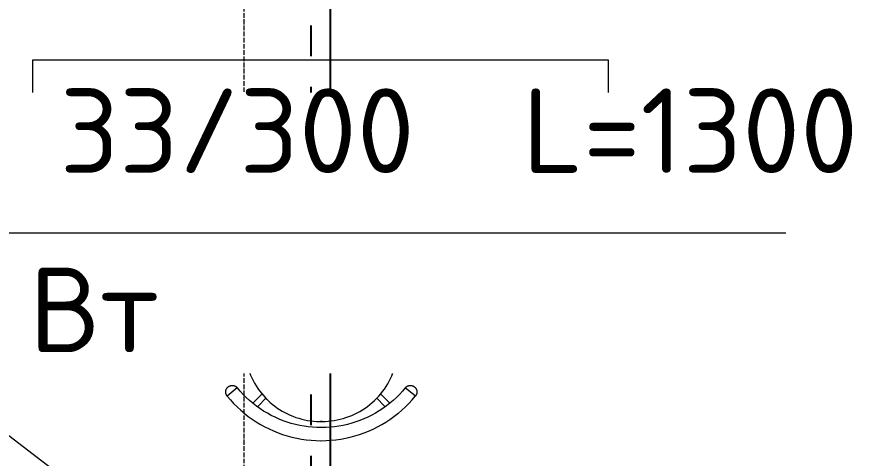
# Model space of a CAD drawing. Header units: millimetres. Extents: x -5016 to 22834, y -6019 to 18943.
# Drawn here: x 5510 to 7710, y 1964 to 3112 of the extents above; entities that cross this region are included whole.
import ezdxf
from ezdxf.enums import TextEntityAlignment as Align

# ---------------------------------------------------------------- set-up
doc = ezdxf.new("R2010")
doc.units = ezdxf.units.MM
doc.linetypes.add('ОВ_ПУНКТ', pattern=[160, 80, -80])
doc.linetypes.add('Осевая 12-2-2', pattern=[16, 12, -2, 0, -2])
for name, color, linetype, lineweight in [('I-FURN', 9, 'Continuous', 13), ('S-GRID', 8, 'Continuous', 13), ('АР_подложка', 8, 'Continuous', 13), ('ОВ_выноски', 7, 'Continuous', 18), ('ОВ_марки', 7, 'Continuous', 18), ('ОВ_Т1', 1, 'Continuous', 50), ('ОВ_Т2', 5, 'Continuous', 50)]:
    doc.layers.add(name, color=color, linetype=linetype, lineweight=lineweight)
doc.styles.add('GOST', font='isocpeur.ttf', dxfattribs={"width": 0.9})

# ---------------------------------------------------------------- blocks, each defined once
blk = doc.blocks.new('INT Стул Delo Нра - INT Стул Delo Нра-1565507-Этаж 2 - Планировка')
at = {"layer": 'I-FURN'}
for p, q in [((-200, 45), (-200, 3)), ((200, 3), (200, 45)), ((-218.7, -107.5), (-245, -129)), ((245, -129), (218.7, -107.5)), ((-154, -122.9), (-178.4, -147.6)), ((178.4, -147.6), (154.2, -123.1)), ((-165.6, -156.1), (-143.3, -133.4)), ((143.4, -133.5), (165.6, -156.1)), ((-2, -195), (2, -195)), ((2, -195), (-2, -195))]:
    blk.add_line(p, q, dxfattribs=at)
at = {"layer": 'I-FURN', "flags": 128}
for points in [[(-200, 3), (-199.8, -4.9), (-199.4, -12.8), (-198.6, -20.7), (-197.5, -28.5), (-196.1, -36.3), (-194.3, -44.1), (-192.3, -51.7), (-189.9, -59.3), (-187.3, -66.8), (-184.4, -74.1), (-181.1, -81.3), (-177.6, -88.4), (-173.8, -95.4), (-169.8, -102.2), (-165.4, -108.8), (-160.8, -115.2), (-156, -121.5), (-150.9, -127.6), (-145.5, -133.4), (-139.9, -139), (-134.2, -144.4), (-128.2, -149.6), (-122, -154.5), (-115.6, -159.2), (-109, -163.6), (-102.2, -167.8), (-95.3, -171.6), (-88.3, -175.2), (-81.1, -178.5), (-73.7, -181.5), (-66.3, -184.3), (-58.8, -186.7), (-51.1, -188.8), (-43.4, -190.6), (-35.7, -192.1), (-27.8, -193.3), (-20, -194.2), (-12.1, -194.7), (-4.1, -195), (-2, -195)], [(2, -195), (9.9, -194.8), (17.8, -194.4), (25.7, -193.6), (33.5, -192.5), (41.3, -191.1), (49.1, -189.3), (56.7, -187.3), (64.3, -184.9), (71.8, -182.3), (79.1, -179.4), (86.3, -176.1), (93.4, -172.6), (100.4, -168.8), (107.2, -164.8), (113.8, -160.4), (120.2, -155.8), (126.5, -151), (132.6, -145.9), (138.4, -140.5), (144, -134.9), (149.4, -129.2), (154.6, -123.2), (159.5, -117), (164.2, -110.6), (168.6, -104), (172.8, -97.2), (176.6, -90.3), (180.2, -83.3), (183.5, -76.1), (186.5, -68.7), (189.3, -61.3), (191.7, -53.8), (193.8, -46.1), (195.6, -38.4), (197.1, -30.7), (198.3, -22.8), (199.2, -15), (199.7, -7.1), (200, 0.9), (200, 3)], [(-245, -129), (-245.4, -128.5), (-245.8, -127.9), (-246.2, -127.3), (-246.5, -126.8), (-246.9, -126.2), (-247.2, -125.6), (-247.5, -124.9), (-247.7, -124.3), (-248, -123.7), (-248.2, -123), (-248.3, -122.4), (-248.5, -121.7), (-248.6, -121), (-248.7, -120.4), (-248.8, -119.7), (-248.8, -119), (-248.8, -118.3), (-248.8, -117.7), (-248.8, -117), (-248.7, -116.3), (-248.6, -115.6), (-248.5, -115), (-248.4, -114.3), (-248.2, -113.6), (-248, -113), (-247.8, -112.3), (-247.6, -111.7), (-247.3, -111.1), (-247, -110.5), (-246.7, -109.9), (-246.3, -109.3), (-245.9, -108.7), (-245.6, -108.2), (-245.1, -107.6), (-244.7, -107.1), (-244.2, -106.6), (-243.8, -106.1), (-243.3, -105.6), (-242.8, -105.2), (-242.2, -104.8), (-241.7, -104.4), (-241.1, -104), (-240.5, -103.6), (-240, -103.3), (-239.4, -103), (-238.7, -102.7), (-238.1, -102.4), (-237.5, -102.2), (-236.8, -102), (-236.2, -101.8), (-235.5, -101.6), (-234.8, -101.5), (-234.2, -101.4), (-233.5, -101.3), (-232.8, -101.3), (-232.1, -101.2), (-231.5, -101.2), (-230.8, -101.3), (-230.1, -101.3), (-229.4, -101.4), (-228.8, -101.5), (-228.1, -101.6), (-227.4, -101.8), (-226.8, -102), (-226.1, -102.2), (-225.5, -102.5), (-224.9, -102.7), (-224.3, -103), (-223.7, -103.3), (-223.1, -103.7), (-222.5, -104), (-221.9, -104.4), (-221.4, -104.8), (-220.9, -105.3), (-220.4, -105.7), (-219.9, -106.2), (-219.4, -106.7), (-218.9, -107.2), (-218.7, -107.5)], [(-178.5, -147.5), (-187.2, -140.2), (-195.5, -132.5), (-203.5, -124.6), (-211.2, -116.3), (-218.5, -107.7), (-218.7, -107.5)], [(218.7, -107.5), (211.4, -116.1), (203.7, -124.4), (195.7, -132.3), (187.4, -140), (178.7, -147.3), (178.5, -147.5)], [(218.7, -107.5), (219.1, -106.9), (219.6, -106.4), (220.1, -106), (220.6, -105.5), (221.1, -105.1), (221.6, -104.6), (222.2, -104.2), (222.8, -103.9), (223.3, -103.5), (223.9, -103.2), (224.5, -102.9), (225.2, -102.6), (225.8, -102.3), (226.4, -102.1), (227.1, -101.9), (227.7, -101.7), (228.4, -101.6), (229.1, -101.5), (229.7, -101.4), (230.4, -101.3), (231.1, -101.2), (231.8, -101.2), (232.5, -101.2), (233.1, -101.3), (233.8, -101.3), (234.5, -101.4), (235.2, -101.6), (235.8, -101.7), (236.5, -101.9), (237.1, -102.1), (237.8, -102.3), (238.4, -102.5), (239, -102.8), (239.6, -103.1), (240.2, -103.4), (240.8, -103.8), (241.4, -104.2), (241.9, -104.5), (242.5, -105), (243, -105.4), (243.5, -105.9), (244, -106.3), (244.5, -106.8), (244.9, -107.3), (245.3, -107.9), (245.7, -108.4), (246.1, -109), (246.5, -109.6), (246.8, -110.1), (247.1, -110.8), (247.4, -111.4), (247.7, -112), (247.9, -112.6), (248.1, -113.3), (248.3, -113.9), (248.5, -114.6), (248.6, -115.3), (248.7, -115.9), (248.8, -116.6), (248.8, -117.3), (248.8, -118), (248.8, -118.6), (248.8, -119.3), (248.8, -120), (248.7, -120.7), (248.6, -121.4), (248.4, -122), (248.3, -122.7), (248.1, -123.3), (247.8, -124), (247.6, -124.6), (247.3, -125.2), (247, -125.8), (246.7, -126.4), (246.4, -127), (246, -127.6), (245.6, -128.2), (245.2, -128.7), (245, -129)], [(-245, -129), (-236.8, -138.6), (-228.2, -147.9), (-219.2, -156.9), (-209.9, -165.5), (-200.2, -173.7), (-200, -173.9)], [(200, -173.9), (209.7, -165.7), (219, -157.1), (228, -148.2), (236.6, -138.9), (244.8, -129.2), (245, -129)], [(0, -211), (-11.3, -210.8), (-22.6, -210.1), (-33.8, -209), (-45, -207.4), (-56.2, -205.4), (-67.2, -202.9), (-78.1, -200), (-88.9, -196.6), (-99.6, -192.9), (-110.1, -188.7), (-120.4, -184.1), (-130.6, -179.1), (-140.5, -173.6), (-150.2, -167.8), (-159.6, -161.6), (-168.8, -155), (-177.8, -148.1), (-178.5, -147.5)], [(178.5, -147.5), (169.6, -154.5), (160.4, -161.1), (151, -167.3), (141.3, -173.1), (131.4, -178.6), (121.3, -183.7), (111, -188.3), (100.5, -192.5), (89.9, -196.3), (79.1, -199.7), (68.1, -202.7), (57.1, -205.2), (46, -207.2), (34.8, -208.8), (23.6, -210), (12.3, -210.7), (1, -211), (0, -211)], [(-200, -173.9), (-190, -181.7), (-179.7, -189.1), (-169.2, -196), (-158.3, -202.6), (-147.2, -208.7), (-135.9, -214.4), (-124.3, -219.6), (-112.6, -224.3), (-100.7, -228.6), (-88.6, -232.4), (-76.3, -235.7), (-64, -238.5), (-51.5, -240.8), (-39, -242.6), (-26.4, -243.9), (-13.8, -244.7), (-1.1, -245), (0, -245)], [(0, -245), (12.7, -244.7), (25.3, -244), (37.9, -242.7), (50.5, -241), (62.9, -238.7), (75.3, -235.9), (87.5, -232.7), (99.6, -228.9), (111.6, -224.7), (123.3, -220), (134.9, -214.8), (146.3, -209.2), (157.4, -203.1), (168.2, -196.6), (178.8, -189.7), (189.1, -182.3), (199.2, -174.6), (200, -173.9)]]:
    blk.add_lwpolyline(points, dxfattribs=at)
at = {"layer": 'I-FURN'}
for centre, start, end in [((-2, 3), 180, 182.1537), ((2, 3), 357.8463, 0), ((-2, 3), 221.645, 225), ((2, 3), 311.645, 315), ((-2, 3), 267.8463, 270), ((2, 3), 270, 272.1537)]:
    blk.add_arc(centre, 198, start, end, dxfattribs=at)
blk = doc.blocks.new('INT 18 Шкаф-ящики - INT 18 Шкаф-ящики-1565508-Этаж 2 - Планировка')
at = {"layer": 'I-FURN'}
for p, q in [((750, 350), (-750, 350)), ((-750, 350), (-750, -350)), ((750, -350), (750, 350)), ((-750, -350), (750, -350))]:
    blk.add_line(p, q, dxfattribs=at)
blk = doc.blocks.new('АР_План_2_этажа')
at = {"layer": 'S-GRID', "color": 251, "linetype": 'Осевая 12-2-2', "true_color": 0x646464}
blk.add_line((8268.2, 22574.8), (8268.2, -1346.2), dxfattribs=at)
at = {"layer": 'I-FURN', "rotation": 180}
blk.add_blockref('INT 18 Шкаф-ящики - INT 18 Шкаф-ящики-1565508-Этаж 2 - Планировка', (8468.2, 7322.6), dxfattribs=at)
at = {"layer": 'I-FURN'}
blk.add_blockref('INT Стул Delo Нра - INT Стул Delo Нра-1565507-Этаж 2 - Планировка', (8470.2, 6927.6), dxfattribs=at)

msp = doc.modelspace()

# ---------------------------------------------------------------- block references
at = {"layer": 'АР_подложка'}
msp.add_blockref('АР_План_2_этажа', (-2168, -4673), dxfattribs=at)

# ---------------------------------------------------------------- next in the draw order: linework, layer by layer
at = {"layer": 'ОВ_Т1', "lineweight": 25}
msp.add_lwpolyline([(14975, 9230), (14975, 9925), (10825, 9925), (10825, 7075), (6325, 7075), (6325, 6450), (6325, 1595), (5725, 1595), (5725, 1480)], dxfattribs=at)
at = {"layer": 'ОВ_Т2', "linetype": 'ОВ_ПУНКТ', "lineweight": 25}
msp.add_lwpolyline([(15025, 9230), (15025, 9975), (10775, 9975), (10775, 7125), (6275, 7125), (6275, 6450), (6275, 1645), (5675, 1645), (5675, 1480)], dxfattribs=at)

# ---------------------------------------------------------------- next in the draw order: wipeouts: each hides what was drawn before it
msp.add_wipeout([(4800, 2185), (7511.6, 2185), (7511.6, 2915), (4800, 2915)])

# ---------------------------------------------------------------- next in the draw order: linework, layer by layer
at = {"layer": 'ОВ_выноски'}
for points in [[(6300, 1400), (4800, 2550)], [(4800, 2550), (7511.6, 2550)]]:
    msp.add_lwpolyline(points, dxfattribs=at)

# ---------------------------------------------------------------- next in the draw order: texts
at = {"layer": 'ОВ_марки', "style": 'GOST'}
msp.add_text('Р-2  33/300  L=1300', height=220, dxfattribs=at).set_placement((4860, 2640), align=Align.BOTTOM_LEFT)
msp.add_text('1169 Вт', height=220, dxfattribs=at).set_placement((4860, 2460), align=Align.TOP_LEFT)

doc.saveas('drawing.dxf')
